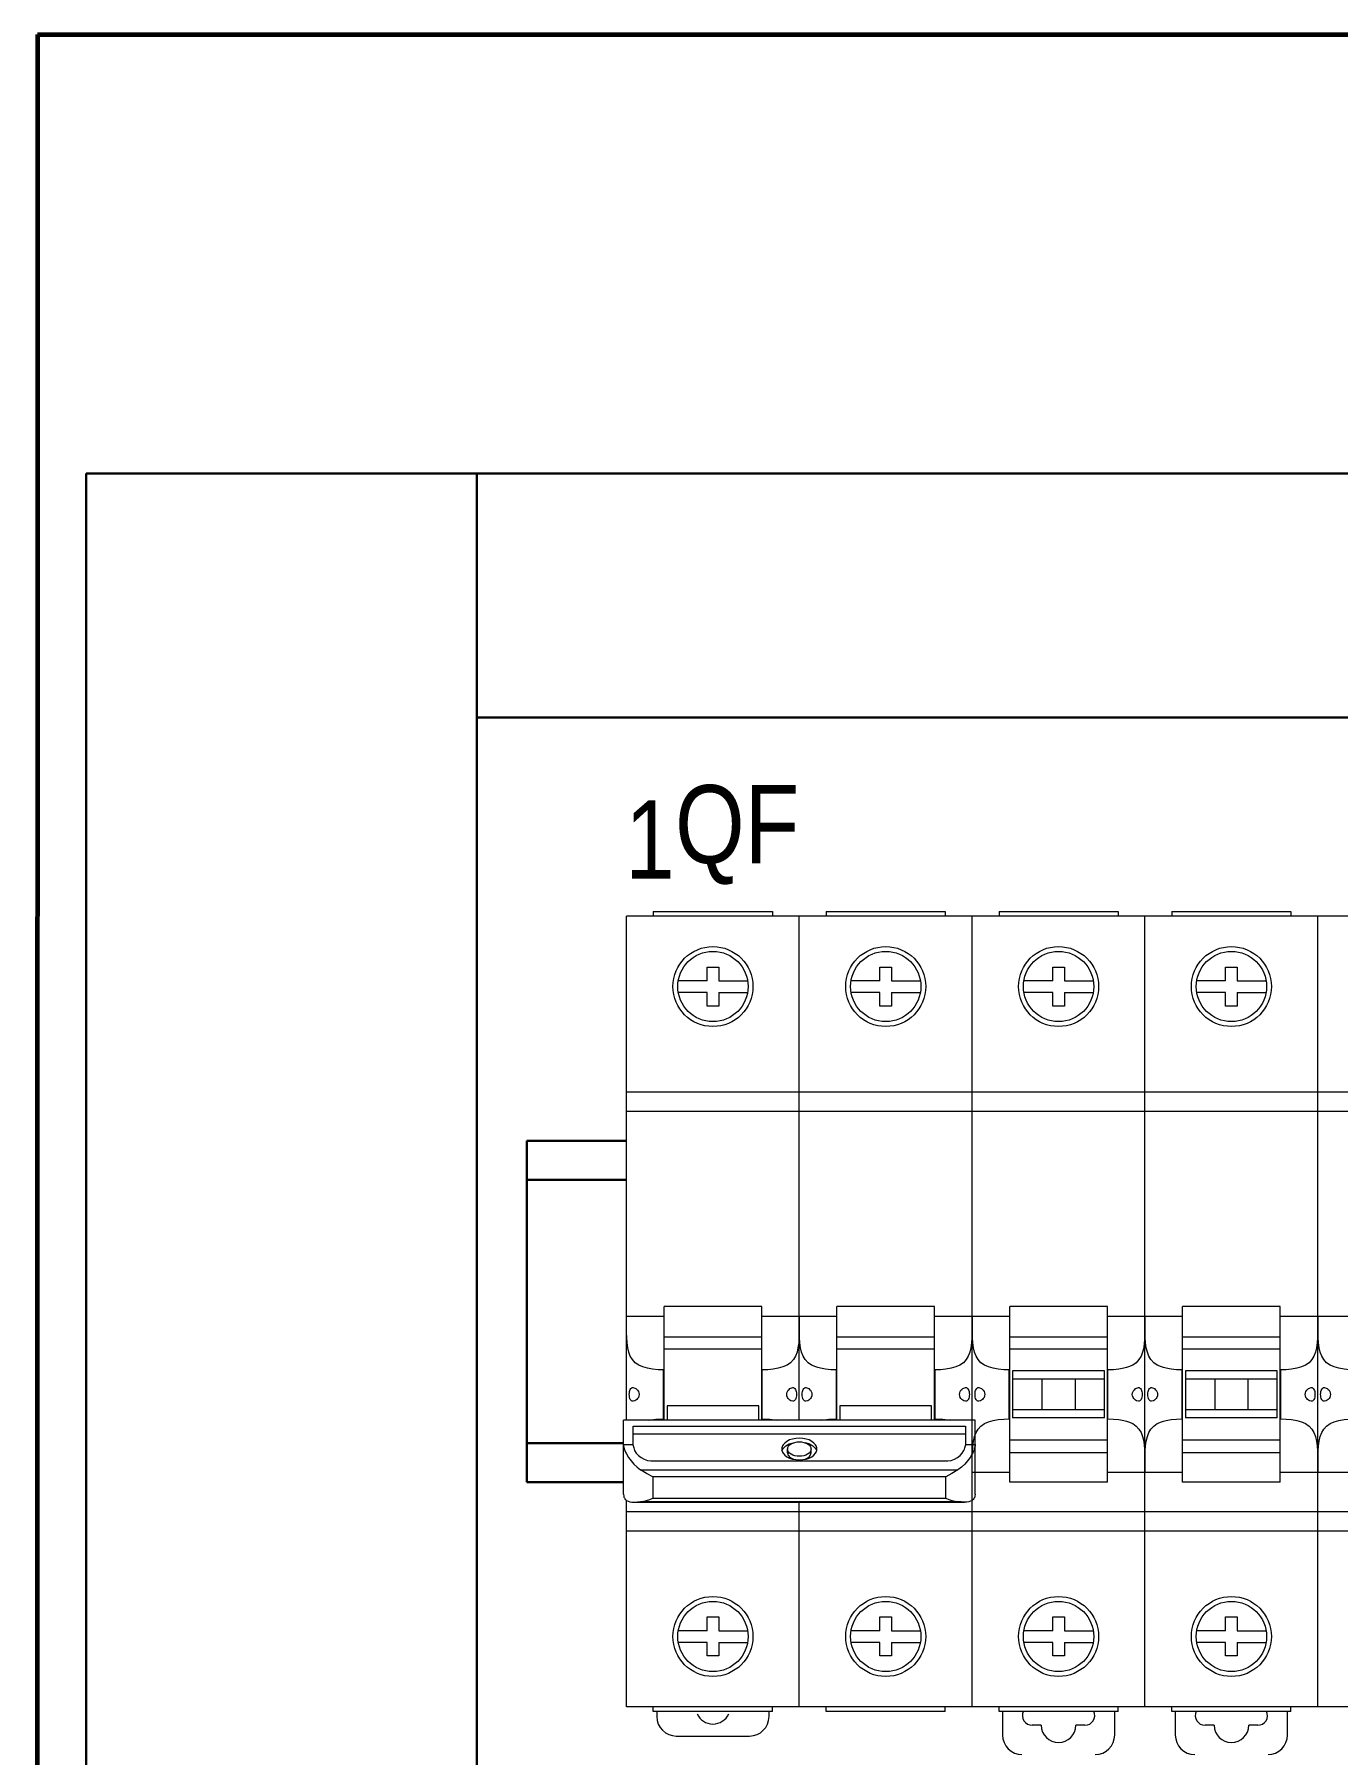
# Model space of a CAD drawing. Header units: millimetres. Extents: x -6000 to 26000, y -6000 to 26000.
# Drawn here: x 77.37 to 95.93, y -2283.87 to -2259.35 of the extents above; entities that cross this region are included whole.
import ezdxf

# ---------------------------------------------------------------- set-up
doc = ezdxf.new("R2010")
doc.units = ezdxf.units.MM
doc.header["$MEASUREMENT"] = 0
for name, color, linetype, lineweight in [('Чертеж и Рисунок_Ном._пера__1', 7, 'Continuous', 15), ('Чертеж и Рисунок_Ном._пера__21', 7, 'Continuous', 30), ('Чертеж и Рисунок_Ном._пера__41', 7, 'Continuous', 60), ('Чертеж и Рисунок_Ном._пера__7', 7, 'Continuous', 15)]:
    doc.layers.add(name, color=color, linetype=linetype, lineweight=lineweight)
doc.styles.add('СГЕНЕРИР_СТИЛЬ_1', font='ARIALN.TTF')

msp = doc.modelspace()

# ---------------------------------------------------------------- linework, layer by layer
at = {"layer": 'Чертеж и Рисунок_Ном._пера__21', "color": 7, "linetype": 'Continuous', "lineweight": 30}
for p, q in [((78.105, -2378.37), (78.105, -2265.604)), ((78.105, -2265.604), (83.67, -2265.604)), ((83.67, -2265.604), (83.67, -2378.37)), ((83.67, -2265.604), (154.569, -2265.604)), ((83.67, -2269.082), (83.67, -2265.604)), ((154.569, -2269.082), (83.67, -2269.082)), ((84.381, -2275.117), (85.8, -2275.117)), ((84.381, -2279.986), (84.381, -2275.117)), ((84.381, -2275.674), (85.8, -2275.674)), ((84.381, -2279.43), (84.381, -2275.674)), ((85.759, -2279.43), (84.381, -2279.43)), ((85.759, -2279.986), (84.381, -2279.986))]:
    msp.add_line(p, q, dxfattribs=at)
at = {"layer": 'Чертеж и Рисунок_Ном._пера__41', "color": 7, "linetype": 'Continuous', "lineweight": 60}
for q in [(77.366, -2509.756), (160.879, -2259.347)]:
    msp.add_line((77.41, -2259.347), q, dxfattribs=at)
at = {"layer": 'Чертеж и Рисунок_Ном._пера__7', "color": 7, "linetype": 'Continuous', "lineweight": 15}
for p, q in [((85.8, -2279.102), (85.8, -2271.917)), ((90.725, -2271.917), (85.8, -2271.917)), ((86.183, -2271.848), (86.183, -2271.917)), ((86.183, -2271.848), (87.88, -2271.848)), ((87.88, -2271.848), (87.88, -2271.917)), ((88.263, -2279.102), (88.263, -2271.917)), ((88.645, -2271.848), (88.645, -2271.917)), ((88.645, -2271.848), (90.343, -2271.848)), ((90.343, -2271.848), (90.343, -2271.917)), ((90.343, -2271.848), (90.343, -2271.917)), ((90.725, -2283.186), (90.725, -2271.917)), ((93.187, -2271.917), (90.725, -2271.917)), ((90.725, -2279.102), (90.725, -2271.917)), ((91.108, -2271.848), (91.108, -2271.917)), ((91.108, -2271.848), (92.805, -2271.848)), ((92.805, -2271.848), (92.805, -2271.917)), ((93.187, -2283.186), (93.187, -2271.917)), ((93.187, -2283.186), (93.187, -2271.917)), ((95.65, -2271.917), (93.187, -2271.917)), ((93.57, -2271.848), (93.57, -2271.917)), ((93.57, -2271.848), (95.267, -2271.848)), ((95.267, -2271.848), (95.267, -2271.917)), ((95.65, -2283.186), (95.65, -2271.917)), ((95.65, -2283.186), (95.65, -2271.917)), ((98.112, -2271.917), (95.65, -2271.917)), ((86.948, -2272.836), (86.948, -2272.641)), ((86.948, -2272.641), (87.115, -2272.641)), ((87.115, -2272.641), (87.115, -2272.836)), ((89.41, -2272.836), (89.41, -2272.641)), ((89.41, -2272.641), (89.577, -2272.641)), ((89.577, -2272.641), (89.577, -2272.836)), ((91.873, -2272.836), (91.873, -2272.641)), ((91.873, -2272.641), (92.04, -2272.641)), ((92.04, -2272.641), (92.04, -2272.836)), ((94.335, -2272.836), (94.335, -2272.641)), ((94.335, -2272.641), (94.502, -2272.641)), ((94.502, -2272.641), (94.502, -2272.836)), ((86.948, -2272.836), (86.538, -2272.836)), ((86.948, -2273.003), (86.538, -2273.003)), ((86.948, -2273.197), (86.948, -2273.003)), ((87.115, -2272.836), (87.525, -2272.836)), ((87.115, -2273.003), (87.115, -2273.197)), ((87.115, -2273.003), (87.525, -2273.003)), ((89.41, -2272.836), (89, -2272.836)), ((89.41, -2273.003), (89, -2273.003)), ((89.41, -2273.197), (89.41, -2273.003)), ((89.577, -2272.836), (89.988, -2272.836)), ((89.577, -2273.003), (89.577, -2273.197)), ((89.577, -2273.003), (89.988, -2273.003)), ((91.873, -2272.836), (91.462, -2272.836)), ((91.873, -2273.003), (91.462, -2273.003)), ((91.873, -2273.197), (91.873, -2273.003)), ((92.04, -2272.836), (92.45, -2272.836)), ((92.04, -2273.003), (92.04, -2273.197)), ((92.04, -2273.003), (92.45, -2273.003)), ((94.335, -2272.836), (93.925, -2272.836)), ((94.335, -2273.003), (93.925, -2273.003)), ((94.335, -2273.197), (94.335, -2273.003)), ((94.502, -2272.836), (94.912, -2272.836)), ((94.502, -2273.003), (94.502, -2273.197)), ((94.502, -2273.003), (94.912, -2273.003)), ((87.115, -2273.197), (86.948, -2273.197)), ((89.577, -2273.197), (89.41, -2273.197)), ((92.04, -2273.197), (91.873, -2273.197)), ((94.502, -2273.197), (94.335, -2273.197)), ((85.8, -2274.422), (90.725, -2274.422)), ((90.725, -2274.422), (93.187, -2274.422)), ((93.187, -2274.422), (95.65, -2274.422)), ((95.65, -2274.422), (98.112, -2274.422)), ((90.725, -2274.7), (85.8, -2274.7)), ((93.187, -2274.7), (90.725, -2274.7)), ((95.65, -2274.7), (93.187, -2274.7)), ((98.112, -2274.7), (95.65, -2274.7)), ((85.8, -2277.619), (86.336, -2277.619)), ((86.336, -2279.102), (86.336, -2277.481)), ((87.727, -2277.481), (86.336, -2277.481)), ((87.727, -2279.102), (87.727, -2277.481)), ((87.727, -2277.619), (88.798, -2277.619)), ((90.189, -2277.481), (88.798, -2277.481)), ((88.798, -2279.102), (88.798, -2277.481)), ((90.189, -2279.102), (90.189, -2277.481)), ((90.189, -2277.619), (90.725, -2277.619)), ((90.725, -2277.619), (91.261, -2277.619)), ((91.261, -2279.985), (91.261, -2277.481)), ((92.652, -2277.481), (91.261, -2277.481)), ((92.652, -2279.985), (92.652, -2277.481)), ((92.652, -2277.619), (93.187, -2277.619)), ((93.187, -2277.619), (93.723, -2277.619)), ((93.723, -2279.985), (93.723, -2277.481)), ((95.114, -2277.481), (93.723, -2277.481)), ((95.114, -2279.985), (95.114, -2277.481)), ((95.114, -2277.619), (95.65, -2277.619)), ((95.65, -2277.619), (96.185, -2277.619)), ((86.336, -2277.914), (87.727, -2277.914)), ((88.798, -2277.914), (90.189, -2277.914)), ((91.261, -2277.914), (92.652, -2277.914)), ((93.723, -2277.914), (95.114, -2277.914)), ((86.336, -2278.085), (87.727, -2278.085)), ((88.798, -2278.085), (90.189, -2278.085)), ((91.261, -2278.085), (92.652, -2278.085)), ((93.723, -2278.085), (95.114, -2278.085)), ((86.329, -2279.082), (86.329, -2278.384)), ((86.336, -2278.384), (86.329, -2278.384)), ((87.734, -2278.384), (87.727, -2278.384)), ((87.734, -2279.082), (87.734, -2278.384)), ((88.798, -2278.384), (88.791, -2278.384)), ((88.791, -2279.082), (88.791, -2278.384)), ((90.196, -2278.384), (90.189, -2278.384)), ((90.196, -2279.082), (90.196, -2278.384)), ((91.254, -2279.082), (91.254, -2278.384)), ((91.261, -2278.384), (91.254, -2278.384)), ((91.302, -2278.399), (91.302, -2278.517)), ((92.61, -2278.399), (91.302, -2278.399)), ((92.61, -2278.517), (92.61, -2278.399)), ((92.659, -2278.384), (92.652, -2278.384)), ((92.659, -2279.082), (92.659, -2278.384)), ((93.716, -2279.082), (93.716, -2278.384)), ((93.723, -2278.384), (93.716, -2278.384)), ((93.765, -2278.399), (93.765, -2278.517)), ((95.072, -2278.399), (93.765, -2278.399)), ((95.072, -2278.517), (95.072, -2278.399)), ((95.121, -2278.384), (95.114, -2278.384)), ((95.121, -2279.082), (95.121, -2278.384)), ((91.302, -2278.517), (91.302, -2279.066)), ((91.469, -2278.517), (91.302, -2278.517)), ((92.193, -2278.517), (91.469, -2278.517)), ((91.72, -2278.517), (91.72, -2278.949)), ((92.61, -2278.517), (92.193, -2278.517)), ((92.193, -2278.517), (92.193, -2278.949)), ((92.61, -2279.066), (92.61, -2278.517)), ((93.765, -2278.517), (93.765, -2279.066)), ((93.932, -2278.517), (93.765, -2278.517)), ((94.655, -2278.517), (93.932, -2278.517)), ((94.182, -2278.517), (94.182, -2278.949)), ((95.072, -2278.517), (94.655, -2278.517)), ((94.655, -2278.517), (94.655, -2278.949)), ((95.072, -2279.066), (95.072, -2278.517)), ((86.378, -2278.894), (86.378, -2279.102)), ((87.685, -2278.894), (86.378, -2278.894)), ((87.685, -2279.102), (87.685, -2278.894)), ((90.148, -2278.894), (88.84, -2278.894)), ((88.84, -2278.894), (88.84, -2279.102)), ((90.148, -2279.102), (90.148, -2278.894)), ((85.759, -2280.157), (85.759, -2279.102)), ((90.767, -2279.102), (85.759, -2279.102)), ((86.329, -2279.082), (86.336, -2279.082)), ((87.727, -2279.082), (87.734, -2279.082)), ((88.791, -2279.082), (88.798, -2279.082)), ((90.189, -2279.082), (90.196, -2279.082)), ((90.767, -2280.157), (90.767, -2279.102)), ((91.254, -2279.082), (91.261, -2279.082)), ((91.302, -2278.949), (92.61, -2278.949)), ((92.61, -2279.066), (91.302, -2279.066)), ((92.652, -2279.082), (92.659, -2279.082)), ((93.716, -2279.082), (93.723, -2279.082)), ((93.765, -2278.949), (95.072, -2278.949)), ((95.072, -2279.066), (93.765, -2279.066)), ((95.114, -2279.082), (95.121, -2279.082)), ((85.898, -2279.462), (85.898, -2279.188)), ((85.898, -2279.188), (90.628, -2279.188)), ((85.898, -2279.297), (90.628, -2279.297)), ((90.628, -2279.188), (90.628, -2279.462)), ((92.652, -2279.384), (91.261, -2279.384)), ((95.114, -2279.384), (93.723, -2279.384)), ((85.759, -2279.445), (85.898, -2279.445)), ((88.096, -2279.566), (88.096, -2279.512)), ((88.43, -2279.566), (88.43, -2279.512)), ((90.628, -2279.445), (90.767, -2279.445)), ((91.261, -2279.56), (92.652, -2279.56)), ((93.723, -2279.56), (95.114, -2279.56)), ((86.002, -2279.807), (90.523, -2279.807)), ((86.148, -2279.679), (90.377, -2279.679)), ((91.261, -2279.846), (90.725, -2279.846)), ((93.187, -2279.846), (92.652, -2279.846)), ((93.723, -2279.846), (93.187, -2279.846)), ((95.65, -2279.846), (95.114, -2279.846)), ((96.185, -2279.846), (95.65, -2279.846)), ((86.176, -2279.906), (86.176, -2280.21)), ((90.349, -2279.906), (86.176, -2279.906)), ((90.349, -2280.21), (90.349, -2279.906)), ((92.652, -2279.985), (91.261, -2279.985)), ((95.114, -2279.985), (93.723, -2279.985)), ((85.8, -2283.186), (85.8, -2280.243)), ((85.909, -2280.268), (86.002, -2280.262)), ((85.91, -2280.268), (90.616, -2280.268)), ((86.002, -2280.262), (90.523, -2280.262)), ((86.176, -2280.21), (90.349, -2280.21)), ((88.263, -2283.186), (88.263, -2280.268)), ((90.616, -2280.268), (90.523, -2280.262)), ((90.725, -2283.186), (90.725, -2280.242)), ((85.8, -2280.404), (90.725, -2280.404)), ((90.725, -2280.404), (93.187, -2280.404)), ((93.187, -2280.404), (95.65, -2280.404)), ((95.65, -2280.404), (98.112, -2280.404)), ((90.725, -2280.682), (85.8, -2280.682)), ((93.187, -2280.682), (90.725, -2280.682)), ((95.65, -2280.682), (93.187, -2280.682)), ((98.112, -2280.682), (95.65, -2280.682)), ((86.948, -2281.906), (87.115, -2281.906)), ((86.948, -2282.101), (86.948, -2281.906)), ((87.115, -2281.906), (87.115, -2282.101)), ((89.41, -2281.906), (89.577, -2281.906)), ((89.41, -2282.101), (89.41, -2281.906)), ((89.577, -2281.906), (89.577, -2282.101)), ((91.873, -2281.906), (92.04, -2281.906)), ((91.873, -2282.101), (91.873, -2281.906)), ((92.04, -2281.906), (92.04, -2282.101)), ((94.335, -2281.906), (94.502, -2281.906)), ((94.335, -2282.101), (94.335, -2281.906)), ((94.502, -2281.906), (94.502, -2282.101)), ((86.948, -2282.101), (86.538, -2282.101)), ((86.948, -2282.268), (86.538, -2282.268)), ((86.948, -2282.462), (86.948, -2282.268)), ((87.115, -2282.101), (87.525, -2282.101)), ((87.115, -2282.268), (87.525, -2282.268)), ((87.115, -2282.268), (87.115, -2282.462)), ((89.41, -2282.101), (89, -2282.101)), ((89.41, -2282.268), (89, -2282.268)), ((89.41, -2282.462), (89.41, -2282.268)), ((89.577, -2282.101), (89.988, -2282.101)), ((89.577, -2282.268), (89.988, -2282.268)), ((89.577, -2282.268), (89.577, -2282.462)), ((91.873, -2282.101), (91.462, -2282.101)), ((91.873, -2282.268), (91.462, -2282.268)), ((91.873, -2282.462), (91.873, -2282.268)), ((92.04, -2282.101), (92.45, -2282.101)), ((92.04, -2282.268), (92.45, -2282.268)), ((92.04, -2282.268), (92.04, -2282.462)), ((94.335, -2282.101), (93.925, -2282.101)), ((94.335, -2282.268), (93.925, -2282.268)), ((94.335, -2282.462), (94.335, -2282.268)), ((94.502, -2282.101), (94.912, -2282.101)), ((94.502, -2282.268), (94.912, -2282.268)), ((94.502, -2282.268), (94.502, -2282.462)), ((87.115, -2282.462), (86.948, -2282.462)), ((89.577, -2282.462), (89.41, -2282.462)), ((92.04, -2282.462), (91.873, -2282.462)), ((94.502, -2282.462), (94.335, -2282.462)), ((90.725, -2283.186), (85.8, -2283.186)), ((86.183, -2283.255), (86.183, -2283.186)), ((87.88, -2283.255), (86.183, -2283.255)), ((86.232, -2283.255), (86.232, -2283.325)), ((87.831, -2283.325), (87.831, -2283.255)), ((87.88, -2283.255), (87.88, -2283.186)), ((88.645, -2283.255), (88.645, -2283.186)), ((90.343, -2283.255), (88.645, -2283.255)), ((90.343, -2283.255), (90.343, -2283.186)), ((93.187, -2283.186), (90.725, -2283.186)), ((91.108, -2283.255), (91.108, -2283.186)), ((92.805, -2283.255), (91.108, -2283.255)), ((91.156, -2283.255), (91.156, -2283.589)), ((92.756, -2283.589), (92.756, -2283.255)), ((92.805, -2283.255), (92.805, -2283.186)), ((95.65, -2283.186), (93.187, -2283.186)), ((93.57, -2283.255), (93.57, -2283.186)), ((95.267, -2283.255), (93.57, -2283.255)), ((93.619, -2283.255), (93.619, -2283.589)), ((95.219, -2283.589), (95.219, -2283.255)), ((95.267, -2283.255), (95.267, -2283.186)), ((98.112, -2283.186), (95.65, -2283.186)), ((91.71, -2283.45), (91.581, -2283.45)), ((92.332, -2283.45), (92.202, -2283.45)), ((94.173, -2283.45), (94.043, -2283.45)), ((94.794, -2283.45), (94.665, -2283.45)), ((86.51, -2283.603), (87.553, -2283.603))]:
    msp.add_line(p, q, dxfattribs=at)
at = {"layer": 'Чертеж и Рисунок_Ном._пера__7', "color": 7, "linetype": 'Continuous', "lineweight": 15, "flags": 128}
for points in [[(86.329, -2278.384), (86.25, -2278.381), (86.173, -2278.374), (86.1, -2278.361), (86.066, -2278.352), (86.034, -2278.342), (85.975, -2278.315), (85.925, -2278.281), (85.886, -2278.238), (85.855, -2278.187), (85.833, -2278.13), (85.819, -2278.067), (85.81, -2278), (85.804, -2277.928), (85.802, -2277.854), (85.801, -2277.777), (85.8, -2277.699), (85.8, -2277.619)], [(88.263, -2277.619), (88.263, -2277.699), (88.262, -2277.777), (88.261, -2277.854), (88.259, -2277.928), (88.254, -2278), (88.244, -2278.067), (88.23, -2278.13), (88.208, -2278.187), (88.178, -2278.238), (88.138, -2278.281), (88.088, -2278.315), (88.029, -2278.342), (87.997, -2278.352), (87.963, -2278.361), (87.89, -2278.374), (87.813, -2278.381), (87.734, -2278.384)], [(88.791, -2278.384), (88.712, -2278.381), (88.635, -2278.374), (88.563, -2278.361), (88.528, -2278.352), (88.496, -2278.342), (88.437, -2278.315), (88.388, -2278.281), (88.348, -2278.238), (88.318, -2278.187), (88.296, -2278.13), (88.281, -2278.067), (88.272, -2278), (88.267, -2277.928), (88.264, -2277.854), (88.263, -2277.777), (88.263, -2277.699), (88.263, -2277.619)], [(90.725, -2277.619), (90.725, -2277.699), (90.725, -2277.777), (90.724, -2277.854), (90.721, -2277.928), (90.716, -2278), (90.707, -2278.067), (90.692, -2278.13), (90.67, -2278.187), (90.64, -2278.238), (90.6, -2278.281), (90.551, -2278.315), (90.492, -2278.342), (90.459, -2278.352), (90.425, -2278.361), (90.352, -2278.374), (90.275, -2278.381), (90.196, -2278.384)], [(91.254, -2278.384), (91.175, -2278.381), (91.098, -2278.374), (91.025, -2278.361), (90.991, -2278.352), (90.958, -2278.342), (90.9, -2278.315), (90.85, -2278.281), (90.81, -2278.238), (90.78, -2278.187), (90.758, -2278.13), (90.743, -2278.067), (90.734, -2278), (90.729, -2277.928), (90.726, -2277.854), (90.725, -2277.777), (90.725, -2277.619)], [(93.187, -2277.619), (93.187, -2277.777), (93.186, -2277.854), (93.184, -2277.928), (93.178, -2278), (93.169, -2278.067), (93.154, -2278.13), (93.133, -2278.187), (93.102, -2278.238), (93.063, -2278.281), (93.013, -2278.315), (92.954, -2278.342), (92.922, -2278.352), (92.888, -2278.361), (92.815, -2278.374), (92.738, -2278.381), (92.659, -2278.384)], [(93.716, -2278.384), (93.637, -2278.381), (93.56, -2278.374), (93.487, -2278.361), (93.453, -2278.352), (93.421, -2278.342), (93.362, -2278.315), (93.312, -2278.281), (93.273, -2278.238), (93.242, -2278.187), (93.221, -2278.13), (93.206, -2278.067), (93.197, -2278), (93.191, -2277.928), (93.189, -2277.854), (93.188, -2277.777), (93.187, -2277.619)], [(95.65, -2277.619), (95.65, -2277.777), (95.649, -2277.854), (95.646, -2277.928), (95.641, -2278), (95.631, -2278.067), (95.617, -2278.13), (95.595, -2278.187), (95.565, -2278.238), (95.525, -2278.281), (95.475, -2278.315), (95.417, -2278.342), (95.384, -2278.352), (95.35, -2278.361), (95.277, -2278.374), (95.2, -2278.381), (95.121, -2278.384)], [(96.178, -2278.384), (96.099, -2278.381), (96.023, -2278.374), (95.95, -2278.361), (95.916, -2278.352), (95.883, -2278.342), (95.824, -2278.315), (95.775, -2278.281), (95.735, -2278.238), (95.705, -2278.187), (95.683, -2278.13), (95.668, -2278.067), (95.659, -2278), (95.654, -2277.928), (95.651, -2277.854), (95.65, -2277.777), (95.65, -2277.619)], [(85.841, -2278.733), (85.842, -2278.712), (85.844, -2278.693), (85.849, -2278.676), (85.855, -2278.661), (85.863, -2278.65), (85.872, -2278.642), (85.883, -2278.637), (85.894, -2278.635)], [(85.894, -2278.635), (85.92, -2278.642), (85.934, -2278.65), (85.947, -2278.661), (85.959, -2278.674), (85.97, -2278.691), (85.978, -2278.711), (85.981, -2278.733)], [(88.083, -2278.733), (88.085, -2278.711), (88.093, -2278.691), (88.104, -2278.674), (88.116, -2278.661), (88.129, -2278.65), (88.143, -2278.642), (88.169, -2278.635)], [(88.169, -2278.635), (88.181, -2278.637), (88.191, -2278.642), (88.2, -2278.65), (88.208, -2278.661), (88.214, -2278.676), (88.219, -2278.693), (88.221, -2278.712), (88.222, -2278.733)], [(88.303, -2278.733), (88.304, -2278.712), (88.307, -2278.693), (88.311, -2278.676), (88.317, -2278.661), (88.325, -2278.65), (88.335, -2278.642), (88.345, -2278.637), (88.356, -2278.635)], [(88.356, -2278.635), (88.383, -2278.642), (88.396, -2278.65), (88.409, -2278.661), (88.422, -2278.674), (88.433, -2278.691), (88.44, -2278.711), (88.443, -2278.733)], [(90.545, -2278.733), (90.548, -2278.711), (90.555, -2278.691), (90.566, -2278.674), (90.578, -2278.661), (90.592, -2278.65), (90.605, -2278.642), (90.632, -2278.635)], [(90.545, -2278.733), (90.548, -2278.711), (90.555, -2278.691), (90.566, -2278.674), (90.578, -2278.661), (90.592, -2278.65), (90.605, -2278.642), (90.632, -2278.635)], [(90.632, -2278.635), (90.643, -2278.637), (90.653, -2278.642), (90.663, -2278.65), (90.67, -2278.661), (90.677, -2278.676), (90.681, -2278.693), (90.684, -2278.712), (90.685, -2278.733)], [(90.632, -2278.635), (90.643, -2278.637), (90.653, -2278.642), (90.663, -2278.65), (90.67, -2278.661), (90.677, -2278.676), (90.681, -2278.693), (90.684, -2278.712), (90.685, -2278.733)], [(90.766, -2278.733), (90.766, -2278.712), (90.769, -2278.693), (90.774, -2278.676), (90.78, -2278.661), (90.788, -2278.65), (90.797, -2278.642), (90.807, -2278.637), (90.819, -2278.635)], [(90.819, -2278.635), (90.845, -2278.642), (90.859, -2278.65), (90.872, -2278.661), (90.884, -2278.674), (90.895, -2278.691), (90.902, -2278.711), (90.905, -2278.733)], [(93.007, -2278.733), (93.01, -2278.711), (93.018, -2278.691), (93.028, -2278.674), (93.041, -2278.661), (93.054, -2278.65), (93.068, -2278.642), (93.094, -2278.635)], [(93.094, -2278.635), (93.105, -2278.637), (93.116, -2278.642), (93.125, -2278.65), (93.133, -2278.661), (93.139, -2278.676), (93.143, -2278.693), (93.146, -2278.712), (93.147, -2278.733)], [(93.228, -2278.733), (93.229, -2278.712), (93.231, -2278.693), (93.236, -2278.676), (93.242, -2278.661), (93.25, -2278.65), (93.259, -2278.642), (93.27, -2278.637), (93.281, -2278.635)], [(93.281, -2278.635), (93.307, -2278.642), (93.321, -2278.65), (93.334, -2278.661), (93.347, -2278.674), (93.357, -2278.691), (93.365, -2278.711), (93.368, -2278.733)], [(95.47, -2278.733), (95.472, -2278.711), (95.48, -2278.691), (95.491, -2278.674), (95.503, -2278.661), (95.516, -2278.65), (95.53, -2278.642), (95.556, -2278.635)], [(95.556, -2278.635), (95.568, -2278.637), (95.578, -2278.642), (95.587, -2278.65), (95.595, -2278.661), (95.601, -2278.676), (95.606, -2278.693), (95.608, -2278.712), (95.609, -2278.733)], [(95.69, -2278.733), (95.691, -2278.712), (95.694, -2278.693), (95.698, -2278.676), (95.705, -2278.661), (95.712, -2278.65), (95.722, -2278.642), (95.732, -2278.637), (95.743, -2278.635)], [(95.743, -2278.635), (95.77, -2278.642), (95.783, -2278.65), (95.797, -2278.661), (95.809, -2278.674), (95.82, -2278.691), (95.827, -2278.711), (95.83, -2278.733)], [(85.894, -2278.83), (85.883, -2278.829), (85.872, -2278.824), (85.863, -2278.816), (85.855, -2278.805), (85.849, -2278.79), (85.844, -2278.773), (85.842, -2278.753), (85.841, -2278.733)], [(85.981, -2278.733), (85.978, -2278.755), (85.97, -2278.775), (85.959, -2278.791), (85.947, -2278.805), (85.934, -2278.816), (85.92, -2278.824), (85.894, -2278.83)], [(88.169, -2278.83), (88.143, -2278.824), (88.129, -2278.816), (88.116, -2278.805), (88.104, -2278.791), (88.093, -2278.775), (88.085, -2278.755), (88.083, -2278.733)], [(88.222, -2278.733), (88.221, -2278.753), (88.219, -2278.773), (88.214, -2278.79), (88.208, -2278.805), (88.2, -2278.816), (88.191, -2278.824), (88.181, -2278.829), (88.169, -2278.83)], [(88.356, -2278.83), (88.345, -2278.829), (88.335, -2278.824), (88.325, -2278.816), (88.317, -2278.805), (88.311, -2278.79), (88.307, -2278.773), (88.304, -2278.753), (88.303, -2278.733)], [(88.443, -2278.733), (88.44, -2278.755), (88.433, -2278.775), (88.422, -2278.791), (88.409, -2278.805), (88.396, -2278.816), (88.383, -2278.824), (88.356, -2278.83)], [(90.632, -2278.83), (90.605, -2278.824), (90.592, -2278.816), (90.578, -2278.805), (90.566, -2278.791), (90.555, -2278.775), (90.548, -2278.755), (90.545, -2278.733)], [(90.632, -2278.83), (90.605, -2278.824), (90.592, -2278.816), (90.578, -2278.805), (90.566, -2278.791), (90.555, -2278.775), (90.548, -2278.755), (90.545, -2278.733)], [(90.685, -2278.733), (90.684, -2278.753), (90.681, -2278.773), (90.677, -2278.79), (90.67, -2278.805), (90.663, -2278.816), (90.653, -2278.824), (90.643, -2278.829), (90.632, -2278.83)], [(90.685, -2278.733), (90.684, -2278.753), (90.681, -2278.773), (90.677, -2278.79), (90.67, -2278.805), (90.663, -2278.816), (90.653, -2278.824), (90.643, -2278.829), (90.632, -2278.83)], [(90.819, -2278.83), (90.807, -2278.829), (90.797, -2278.824), (90.788, -2278.816), (90.78, -2278.805), (90.774, -2278.79), (90.769, -2278.773), (90.766, -2278.753), (90.766, -2278.733)], [(90.905, -2278.733), (90.902, -2278.755), (90.895, -2278.775), (90.884, -2278.791), (90.872, -2278.805), (90.859, -2278.816), (90.845, -2278.824), (90.819, -2278.83)], [(93.094, -2278.83), (93.068, -2278.824), (93.054, -2278.816), (93.041, -2278.805), (93.028, -2278.791), (93.018, -2278.775), (93.01, -2278.755), (93.007, -2278.733)], [(93.147, -2278.733), (93.146, -2278.753), (93.143, -2278.773), (93.139, -2278.79), (93.133, -2278.805), (93.125, -2278.816), (93.116, -2278.824), (93.105, -2278.829), (93.094, -2278.83)], [(93.281, -2278.83), (93.27, -2278.829), (93.259, -2278.824), (93.25, -2278.816), (93.242, -2278.805), (93.236, -2278.79), (93.231, -2278.773), (93.229, -2278.753), (93.228, -2278.733)], [(93.368, -2278.733), (93.365, -2278.755), (93.357, -2278.775), (93.347, -2278.791), (93.334, -2278.805), (93.321, -2278.816), (93.307, -2278.824), (93.281, -2278.83)], [(95.556, -2278.83), (95.53, -2278.824), (95.516, -2278.816), (95.503, -2278.805), (95.491, -2278.791), (95.48, -2278.775), (95.472, -2278.755), (95.47, -2278.733)], [(95.609, -2278.733), (95.608, -2278.753), (95.606, -2278.773), (95.601, -2278.79), (95.595, -2278.805), (95.587, -2278.816), (95.578, -2278.824), (95.568, -2278.829), (95.556, -2278.83)], [(95.743, -2278.83), (95.732, -2278.829), (95.722, -2278.824), (95.712, -2278.816), (95.705, -2278.805), (95.698, -2278.79), (95.694, -2278.773), (95.691, -2278.753), (95.69, -2278.733)], [(95.83, -2278.733), (95.827, -2278.755), (95.82, -2278.775), (95.809, -2278.791), (95.797, -2278.805), (95.783, -2278.816), (95.77, -2278.824), (95.743, -2278.83)], [(86.115, -2279.101), (86.219, -2279.086), (86.329, -2279.082)], [(87.734, -2279.082), (87.844, -2279.086), (87.948, -2279.101)], [(88.578, -2279.101), (88.682, -2279.086), (88.791, -2279.082)], [(90.196, -2279.082), (90.306, -2279.086), (90.41, -2279.101)], [(90.725, -2279.846), (90.725, -2279.689), (90.726, -2279.612), (90.729, -2279.538), (90.734, -2279.466), (90.743, -2279.398), (90.758, -2279.335), (90.78, -2279.278), (90.81, -2279.228), (90.85, -2279.185), (90.9, -2279.15), (90.958, -2279.124), (90.991, -2279.113), (91.025, -2279.104), (91.098, -2279.091), (91.175, -2279.084), (91.254, -2279.082)], [(92.659, -2279.082), (92.738, -2279.084), (92.815, -2279.091), (92.888, -2279.104), (92.922, -2279.113), (92.954, -2279.124), (93.013, -2279.15), (93.063, -2279.185), (93.102, -2279.228), (93.133, -2279.278), (93.154, -2279.335), (93.169, -2279.398), (93.178, -2279.466), (93.184, -2279.538), (93.186, -2279.612), (93.187, -2279.689), (93.187, -2279.846)], [(93.187, -2279.846), (93.188, -2279.689), (93.189, -2279.612), (93.191, -2279.538), (93.197, -2279.466), (93.206, -2279.398), (93.221, -2279.335), (93.242, -2279.278), (93.273, -2279.228), (93.312, -2279.185), (93.362, -2279.15), (93.421, -2279.124), (93.453, -2279.113), (93.487, -2279.104), (93.56, -2279.091), (93.637, -2279.084), (93.716, -2279.082)], [(95.121, -2279.082), (95.2, -2279.084), (95.277, -2279.091), (95.35, -2279.104), (95.384, -2279.113), (95.417, -2279.124), (95.475, -2279.15), (95.525, -2279.185), (95.565, -2279.228), (95.595, -2279.278), (95.617, -2279.335), (95.631, -2279.398), (95.641, -2279.466), (95.646, -2279.538), (95.649, -2279.612), (95.65, -2279.689), (95.65, -2279.846)], [(95.65, -2279.846), (95.65, -2279.689), (95.651, -2279.612), (95.654, -2279.538), (95.659, -2279.466), (95.668, -2279.398), (95.683, -2279.335), (95.705, -2279.278), (95.735, -2279.228), (95.775, -2279.185), (95.824, -2279.15), (95.883, -2279.124), (95.916, -2279.113), (95.95, -2279.104), (96.023, -2279.091), (96.099, -2279.084), (96.178, -2279.082)], [(88.263, -2279.357), (88.214, -2279.36), (88.167, -2279.369), (88.124, -2279.383), (88.086, -2279.403), (88.055, -2279.426), (88.031, -2279.453), (88.023, -2279.467), (88.017, -2279.481), (88.014, -2279.496), (88.012, -2279.512)], [(88.513, -2279.512), (88.512, -2279.496), (88.508, -2279.481), (88.502, -2279.467), (88.494, -2279.453), (88.471, -2279.426), (88.44, -2279.403), (88.402, -2279.383), (88.359, -2279.369), (88.312, -2279.36), (88.263, -2279.357)], [(85.759, -2279.445), (85.76, -2279.465), (85.763, -2279.487), (85.769, -2279.509), (85.778, -2279.533), (85.788, -2279.557), (85.8, -2279.582), (85.829, -2279.631), (85.865, -2279.68), (85.906, -2279.726), (85.952, -2279.769), (86.002, -2279.807)], [(85.898, -2279.462), (85.903, -2279.497), (85.909, -2279.515), (85.917, -2279.534), (85.94, -2279.57), (85.971, -2279.604), (86.008, -2279.634), (86.051, -2279.658), (86.098, -2279.674), (86.148, -2279.679)], [(88.012, -2279.512), (88.014, -2279.527), (88.017, -2279.542), (88.023, -2279.556), (88.031, -2279.571), (88.055, -2279.597), (88.086, -2279.621), (88.124, -2279.64), (88.167, -2279.654), (88.214, -2279.663), (88.263, -2279.666)], [(88.016, -2279.539), (88.024, -2279.519), (88.036, -2279.501), (88.052, -2279.483), (88.071, -2279.467), (88.094, -2279.453), (88.119, -2279.44), (88.177, -2279.422)], [(88.096, -2279.512), (88.097, -2279.501), (88.099, -2279.492), (88.109, -2279.472), (88.124, -2279.454), (88.145, -2279.439), (88.17, -2279.426), (88.199, -2279.417), (88.23, -2279.411), (88.263, -2279.409)], [(88.263, -2279.614), (88.23, -2279.612), (88.199, -2279.607), (88.17, -2279.597), (88.145, -2279.584), (88.124, -2279.569), (88.109, -2279.551), (88.099, -2279.532), (88.097, -2279.522), (88.096, -2279.512)], [(88.096, -2279.566), (88.097, -2279.58), (88.101, -2279.593), (88.108, -2279.605), (88.118, -2279.617), (88.144, -2279.638), (88.178, -2279.655)], [(88.263, -2279.409), (88.295, -2279.411), (88.327, -2279.417), (88.355, -2279.426), (88.381, -2279.439), (88.402, -2279.454), (88.417, -2279.472), (88.426, -2279.492), (88.429, -2279.501), (88.43, -2279.512)], [(88.263, -2279.666), (88.312, -2279.663), (88.359, -2279.654), (88.402, -2279.64), (88.44, -2279.621), (88.471, -2279.597), (88.494, -2279.571), (88.502, -2279.556), (88.508, -2279.542), (88.512, -2279.527), (88.513, -2279.512)], [(88.43, -2279.512), (88.429, -2279.522), (88.426, -2279.532), (88.417, -2279.551), (88.402, -2279.569), (88.381, -2279.584), (88.355, -2279.597), (88.327, -2279.607), (88.295, -2279.612), (88.263, -2279.614)], [(88.348, -2279.421), (88.406, -2279.44), (88.431, -2279.452), (88.454, -2279.467), (88.473, -2279.483), (88.489, -2279.501), (88.501, -2279.519), (88.509, -2279.539)], [(88.348, -2279.655), (88.382, -2279.639), (88.408, -2279.617), (88.417, -2279.605), (88.424, -2279.593), (88.428, -2279.58), (88.43, -2279.566)], [(90.377, -2279.679), (90.427, -2279.674), (90.474, -2279.658), (90.517, -2279.634), (90.554, -2279.604), (90.585, -2279.57), (90.608, -2279.534), (90.617, -2279.515), (90.623, -2279.497), (90.628, -2279.462)], [(90.767, -2279.445), (90.766, -2279.465), (90.762, -2279.487), (90.756, -2279.509), (90.748, -2279.533), (90.738, -2279.557), (90.726, -2279.582), (90.696, -2279.631), (90.66, -2279.68), (90.62, -2279.726), (90.574, -2279.769), (90.523, -2279.807)], [(86.176, -2279.906), (86.088, -2279.861), (86.002, -2279.807)], [(90.523, -2279.807), (90.437, -2279.861), (90.349, -2279.906)], [(85.759, -2280.157), (85.761, -2280.185), (85.765, -2280.198), (85.77, -2280.209), (85.776, -2280.219), (85.783, -2280.229), (85.791, -2280.237), (85.801, -2280.244), (85.823, -2280.255), (85.849, -2280.263), (85.878, -2280.267), (85.91, -2280.268)], [(86.002, -2280.262), (86.045, -2280.255), (86.088, -2280.244), (86.132, -2280.229), (86.176, -2280.21)], [(90.349, -2280.21), (90.393, -2280.229), (90.437, -2280.244), (90.481, -2280.255), (90.523, -2280.262)], [(90.767, -2280.157), (90.764, -2280.185), (90.761, -2280.198), (90.756, -2280.209), (90.75, -2280.219), (90.742, -2280.229), (90.734, -2280.237), (90.724, -2280.244), (90.702, -2280.255), (90.677, -2280.263), (90.648, -2280.267), (90.616, -2280.268)]]:
    msp.add_lwpolyline(points, dxfattribs=at)
at = {"layer": 'Чертеж и Рисунок_Ном._пера__7', "color": 7, "linetype": 'Continuous', "lineweight": 15}
for centre, radius in [((87.032, -2272.919), 0.57), ((87.032, -2272.919), 0.501), ((89.494, -2272.919), 0.57), ((89.494, -2272.919), 0.501), ((91.956, -2272.919), 0.57), ((91.956, -2272.919), 0.501), ((94.419, -2272.919), 0.57), ((94.419, -2272.919), 0.501), ((87.032, -2282.184), 0.57), ((87.032, -2282.184), 0.501), ((89.494, -2282.184), 0.57), ((89.494, -2282.184), 0.501), ((91.956, -2282.184), 0.57), ((91.956, -2282.184), 0.501), ((94.419, -2282.184), 0.57), ((94.419, -2282.184), 0.501)]:
    msp.add_circle(centre, radius, dxfattribs=at)
for centre, radius, start, end in [((87.032, -2283.186), 0.246, 203.9426, 335.9963), ((91.581, -2283.311), 0.139, 154.0053, 270), ((92.332, -2283.311), 0.139, 270, 25.9947), ((94.043, -2283.311), 0.139, 154.0053, 270), ((94.794, -2283.311), 0.139, 270, 25.9947), ((86.51, -2283.325), 0.278, 180, 270), ((87.553, -2283.325), 0.278, 270, 0), ((91.956, -2283.45), 0.246, 180, 0), ((94.419, -2283.45), 0.246, 180, 0), ((91.435, -2283.589), 0.278, 180, 270), ((92.478, -2283.589), 0.278, 270, 0), ((93.897, -2283.589), 0.278, 180, 270), ((94.94, -2283.589), 0.278, 270, 0)]:
    msp.add_arc(centre, radius, start, end, dxfattribs=at)

# ---------------------------------------------------------------- texts
at = {"layer": 'Чертеж и Рисунок_Ном._пера__1', "color": 7, "linetype": 'Continuous', "lineweight": 15, "char_height": 1.11293, "attachment_point": 7, "style": 'СГЕНЕРИР_СТИЛЬ_1'}
for s, insert in [('\\A1;{\\pql;\\fArial Narrow|b0|i0|c204|p34;QF}', (86.492, -2271.467)), ('\\A1;{\\pql;\\fArial Narrow|b0|i0|c204|p34;1}', (85.78, -2271.38))]:
    msp.add_mtext(s, dxfattribs=dict(at, insert=insert))

doc.saveas('drawing.dxf')
